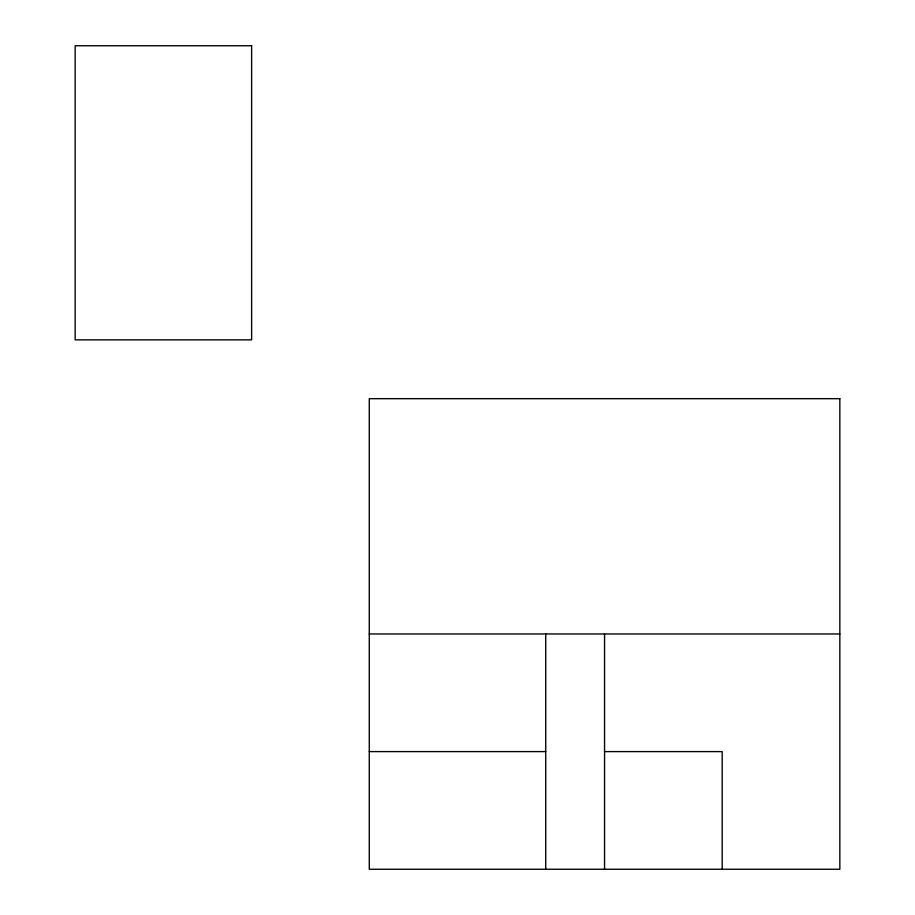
<?xml version="1.0" encoding="UTF-8"?>
<svg xmlns="http://www.w3.org/2000/svg" width="915" height="915" viewBox="0 0 915 915"><rect width="100%" height="100%" fill="white"/><g stroke="black" fill="none" stroke-linecap="round" stroke-linejoin="round"><path stroke-width="1.37" d="M369.271 633.969L839.844 633.969M369.271 751.604L545.729 751.604M604.552 751.604L722.198 751.604L722.198 869.25M604.552 633.969L604.552 869.25M545.729 633.969L545.729 869.25M251.625 45.75L75.156 45.75L75.156 339.854L251.625 339.854L251.625 45.75M839.844 398.677L369.271 398.677L369.271 869.25L839.844 869.25L839.844 398.677"/></g></svg>
